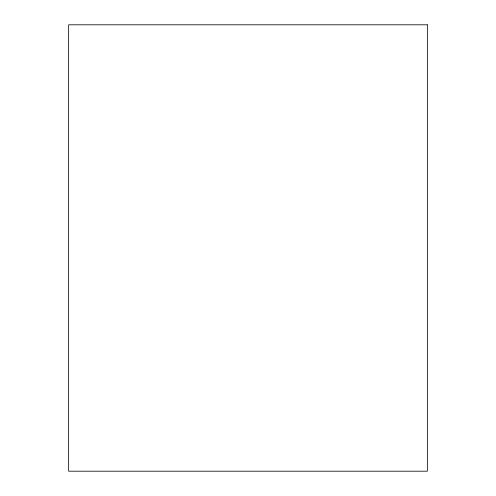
<?xml version="1.0" encoding="UTF-8"?>
<svg xmlns="http://www.w3.org/2000/svg" width="496" height="496" viewBox="0 0 496 496"><rect width="100%" height="100%" fill="white"/><g stroke="black" fill="none" stroke-linecap="round" stroke-linejoin="round"><path stroke-width="0.74" d="M427.36 24.8L68.64 24.8L68.64 471.2L427.36 471.2L427.36 24.8"/></g></svg>
